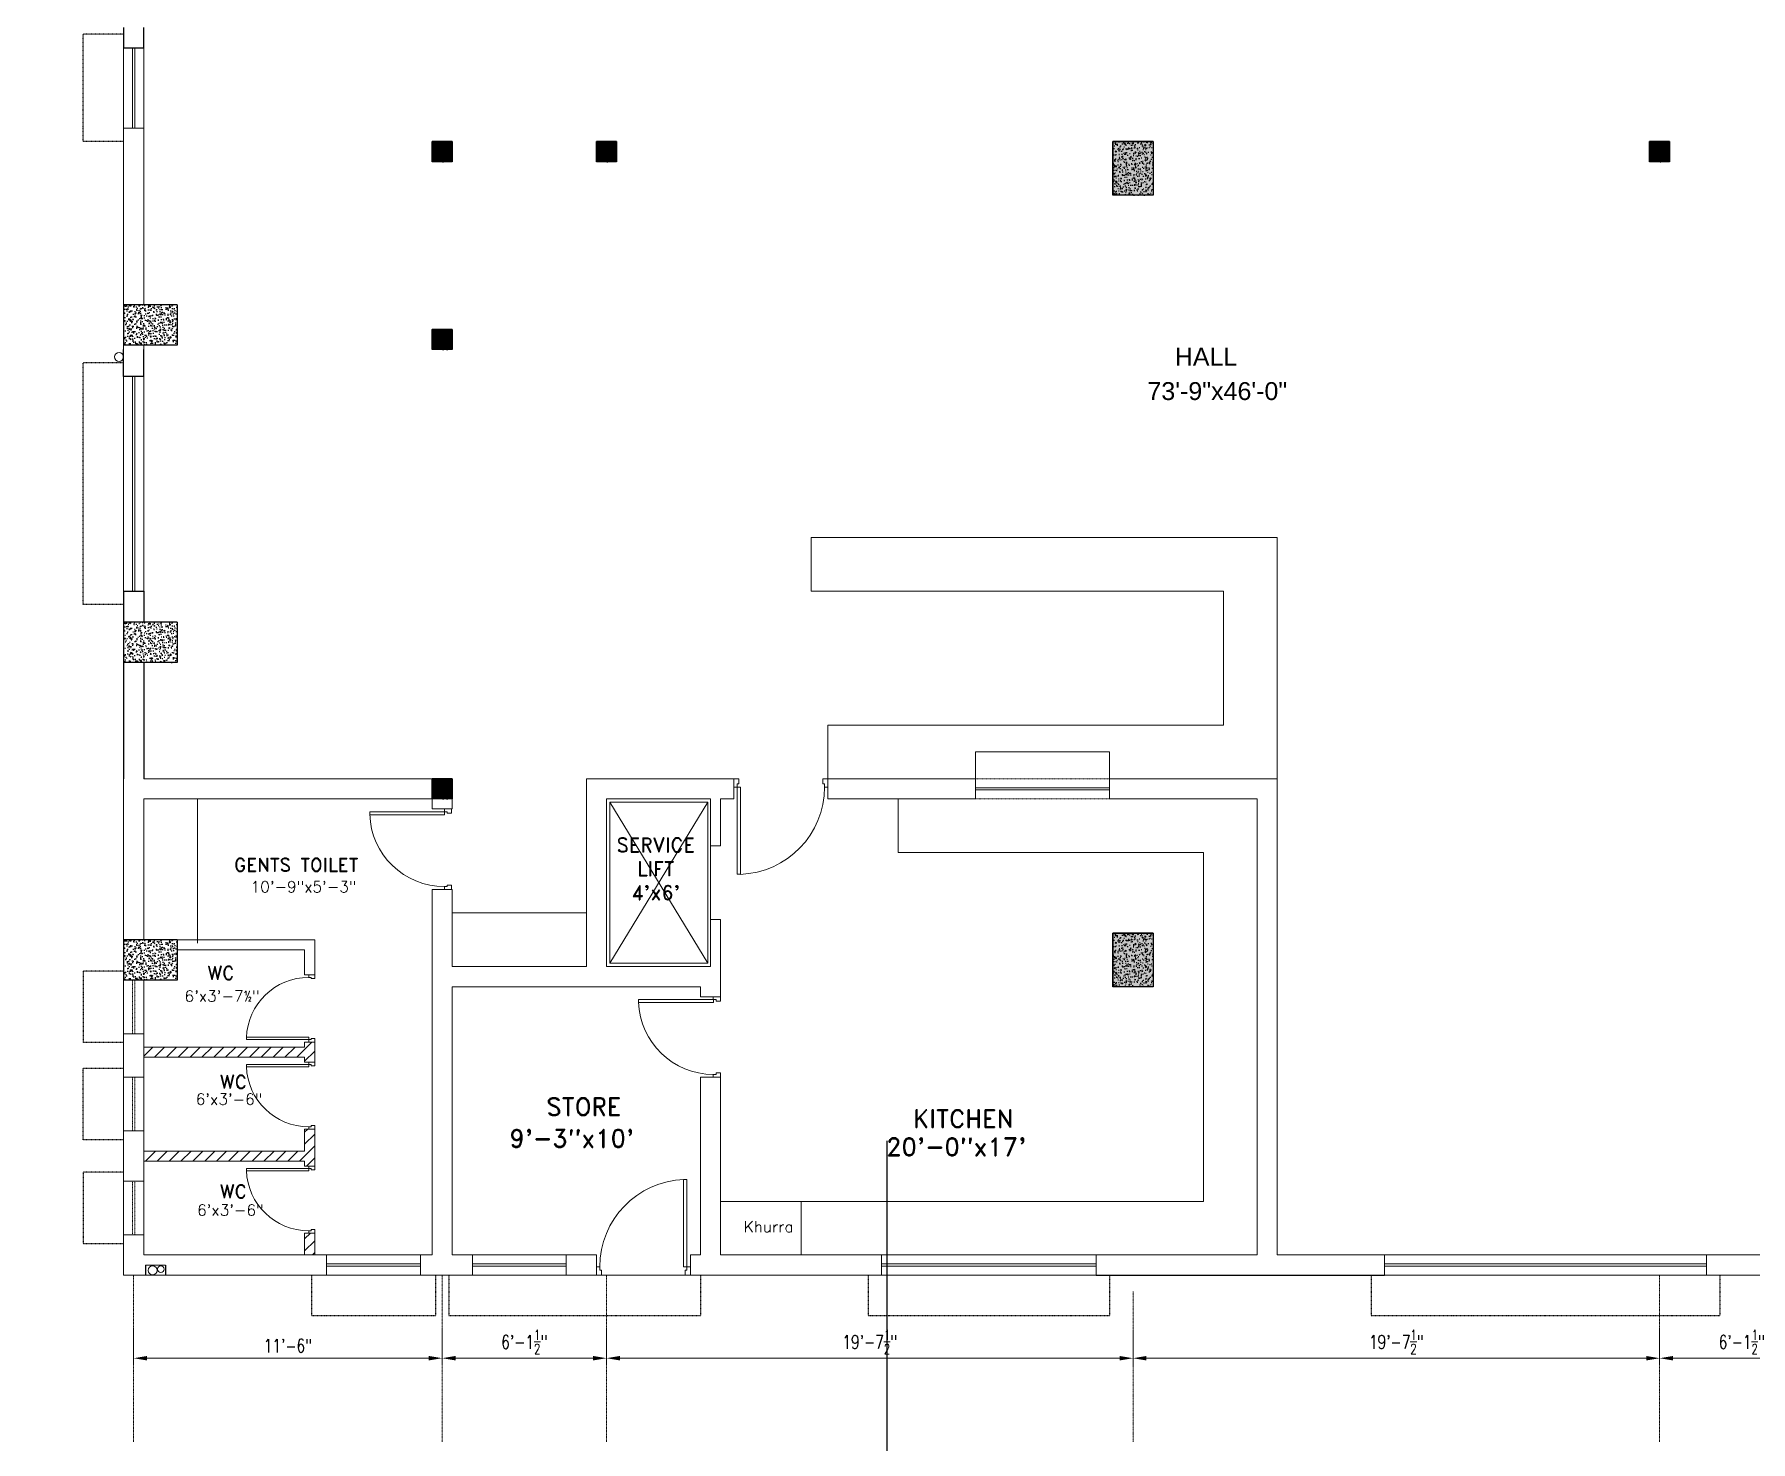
# Model space of a CAD drawing. Header units: inches. Extents: x -110725 to 51121, y 8404 to 44825.
# Drawn here: x -35366 to -34598, y 20740 to 21370 of the extents above; entities that cross this region are included whole.
import ezdxf

# ---------------------------------------------------------------- set-up
doc = ezdxf.new("R2010")
doc.units = ezdxf.units.IN
doc.header["$LTSCALE"] = 0.1
doc.header["$MEASUREMENT"] = 0
doc.linetypes.add('CENTER', pattern=[2, 1.25, -0.25, 0.25, -0.25])
doc.linetypes.add('DASHED', pattern=[0.75, 0.5, -0.25])
doc.layers.get('0').update_dxf_attribs({"color": 1, "lineweight": 0})
doc.layers.get('Defpoints').update_dxf_attribs({"lineweight": 0})
for name, color, linetype, lineweight in [('CAR', 4, 'Continuous', 0), ('dim', 252, 'Continuous', 0), ('DOOR', 32, 'Continuous', 0), ('GRID', 8, 'CENTER', 0), ('HATCH', 5, 'Continuous', 5), ('TEXT2', 4, 'Continuous', 0), ('WALL', 7, 'Continuous', 0), ('WINDOW', 5, 'Continuous', 18)]:
    doc.layers.add(name, color=color, linetype=linetype, lineweight=lineweight)
for name, color, linetype in [('COL', 6, 'Continuous'), ('Column', 7, 'Continuous'), ('Column Hatch', 7, 'Continuous'), ('GF', 1, 'Continuous')]:
    doc.layers.add(name, color=color, linetype=linetype)
doc.styles.add('ROMAND', font='romand.shx')
doc.styles.get("Standard").update_dxf_attribs({"font": 'arial.ttf'})
doc.styles.add('WORKING', font='romans.shx', dxfattribs={"width": 0.75})
doc.dimstyles.new('1-8', dxfattribs={"dimtxt": 6, "dimasz": 6, "dimexe": 3, "dimexo": 1, "dimgap": 2, "dimtad": 1, "dimdec": 1, "dimzin": 3, "dimdsep": 46, "dimlunit": 4, "dimtxsty": 'WORKING', "dimcen": 2, "dimdle": 3, "dimadec": 0, "dimazin": 0, "dimtfac": 0.75, "dimtdec": 1, "dimtofl": 0, "dimtmove": 1, "dimatfit": 0, "dimfxl": 4, "dimtolj": 1, "dimtzin": 0, "dimlwd": -1, "dimlwe": -1, "dimarcsym": 1})

# ---------------------------------------------------------------- blocks, each defined once
blk = doc.blocks.new('*D191')
at = {"layer": 'Defpoints', "color": 0, "transparency": 16777216}
for p in [(-34638.95, 20791.26), (-34565.45, 20791.26), (-34638.95, 20777.4)]:
    blk.add_point(p, dxfattribs=at)
at = {"layer": 'dim', "color": 0, "transparency": 16777216}
for p, q in [((-34638.95, 20790.26), (-34638.95, 20774.4)), ((-34565.45, 20790.26), (-34565.45, 20774.4)), ((-34571.45, 20777.4), (-34632.95, 20777.4))]:
    blk.add_line(p, q, dxfattribs=at)
for points in [[(-34632.95, 20778.4), (-34632.95, 20776.4), (-34638.95, 20777.4)], [(-34571.45, 20778.4), (-34571.45, 20776.4), (-34565.45, 20777.4)]]:
    blk.add_solid(points, dxfattribs=at)
at = {"layer": 'dim', "color": 0, "transparency": 16777216, "insert": (-34602.2, 20784.65), "char_height": 6, "attachment_point": 5, "style": 'WORKING'}
blk.add_mtext('\\A1;6\'-1{\\H0.750000x;\\S1/2;}"', dxfattribs=at)
blk = doc.blocks.new('*D192')
at = {"layer": 'Defpoints', "color": 0, "transparency": 16777216}
for p in [(-34874.45, 20791.26), (-34638.95, 20791.26), (-34638.95, 20777.4)]:
    blk.add_point(p, dxfattribs=at)
at = {"layer": 'dim', "color": 0, "transparency": 16777216}
for p, q in [((-34874.45, 20790.26), (-34874.45, 20774.4)), ((-34638.95, 20790.26), (-34638.95, 20774.4)), ((-34868.45, 20777.4), (-34644.95, 20777.4))]:
    blk.add_line(p, q, dxfattribs=at)
for points in [[(-34868.45, 20778.4), (-34868.45, 20776.4), (-34874.45, 20777.4)], [(-34644.95, 20778.4), (-34644.95, 20776.4), (-34638.95, 20777.4)]]:
    blk.add_solid(points, dxfattribs=at)
at = {"layer": 'dim', "color": 0, "transparency": 16777216, "insert": (-34756.7, 20784.65), "char_height": 6, "attachment_point": 5, "style": 'WORKING'}
blk.add_mtext('\\A1;19\'-7{\\H0.750000x;\\S1/2;}"', dxfattribs=at)
blk = doc.blocks.new('*D193')
at = {"layer": 'Defpoints', "color": 0, "transparency": 16777216}
for p in [(-35109.95, 20791.26), (-34874.45, 20791.26), (-34874.45, 20777.4)]:
    blk.add_point(p, dxfattribs=at)
at = {"layer": 'dim', "color": 0, "transparency": 16777216}
for p, q in [((-35109.95, 20790.26), (-35109.95, 20774.4)), ((-34874.45, 20790.26), (-34874.45, 20774.4)), ((-35103.95, 20777.4), (-34880.45, 20777.4))]:
    blk.add_line(p, q, dxfattribs=at)
for points in [[(-35103.95, 20778.4), (-35103.95, 20776.4), (-35109.95, 20777.4)], [(-34880.45, 20778.4), (-34880.45, 20776.4), (-34874.45, 20777.4)]]:
    blk.add_solid(points, dxfattribs=at)
at = {"layer": 'dim', "color": 0, "transparency": 16777216, "insert": (-34992.2, 20784.65), "char_height": 6, "attachment_point": 5, "style": 'WORKING'}
blk.add_mtext('\\A1;19\'-7{\\H0.750000x;\\S1/2;}"', dxfattribs=at)
blk = doc.blocks.new('*D194')
at = {"layer": 'Defpoints', "color": 0, "transparency": 16777216}
for p in [(-35183.45, 20791.26), (-35109.95, 20791.26), (-35109.95, 20777.4)]:
    blk.add_point(p, dxfattribs=at)
at = {"layer": 'dim', "color": 0, "transparency": 16777216}
for p, q in [((-35183.45, 20790.26), (-35183.45, 20774.4)), ((-35109.95, 20790.26), (-35109.95, 20774.4)), ((-35177.45, 20777.4), (-35115.95, 20777.4))]:
    blk.add_line(p, q, dxfattribs=at)
for points in [[(-35177.45, 20778.4), (-35177.45, 20776.4), (-35183.45, 20777.4)], [(-35115.95, 20778.4), (-35115.95, 20776.4), (-35109.95, 20777.4)]]:
    blk.add_solid(points, dxfattribs=at)
at = {"layer": 'dim', "color": 0, "transparency": 16777216, "insert": (-35146.7, 20784.65), "char_height": 6, "attachment_point": 5, "style": 'WORKING'}
blk.add_mtext('\\A1;6\'-1{\\H0.750000x;\\S1/2;}"', dxfattribs=at)
blk = doc.blocks.new('D1')
for p, q in [((-3, 40.85), (-1.5, 40.85)), ((-3, 1.85), (-3, 40.85)), ((-1.5, 40.85), (-1.5, 1.85)), ((-40.5, 1.88), (-42, 1.88)), ((-42, 1.88), (-42, -1.88)), ((-40.5, 0.38), (-40.5, 1.88)), ((-39.75, 0.38), (-40.5, 0.38)), ((-39.75, -1.88), (-39.75, 0.38)), ((-1.5, 1.85), (-3, 1.85)), ((-2.25, 0.38), (-2.25, -1.88)), ((-1.5, 0.38), (-2.25, 0.38)), ((0, 1.88), (-1.5, 1.88)), ((-1.5, 1.88), (-1.5, 0.38)), ((0, -1.88), (0, 1.88)), ((-42, -1.88), (-39.75, -1.88)), ((-2.25, -1.88), (0, -1.88))]:
    blk.add_line(p, q)
blk.add_arc((-1.5, 1.88), 39, 91.84981, 180)
blk = doc.blocks.new('*D195')
at = {"layer": 'Defpoints', "color": 0, "transparency": 16777216}
for p in [(-35321.45, 20791.26), (-35183.45, 20791.26), (-35321.45, 20777.4)]:
    blk.add_point(p, dxfattribs=at)
at = {"layer": 'dim', "color": 0, "transparency": 16777216}
for p, q in [((-35321.45, 20790.26), (-35321.45, 20774.4)), ((-35183.45, 20790.26), (-35183.45, 20774.4)), ((-35189.45, 20777.4), (-35315.45, 20777.4))]:
    blk.add_line(p, q, dxfattribs=at)
for points in [[(-35315.45, 20778.4), (-35315.45, 20776.4), (-35321.45, 20777.4)], [(-35189.45, 20778.4), (-35189.45, 20776.4), (-35183.45, 20777.4)]]:
    blk.add_solid(points, dxfattribs=at)
at = {"layer": 'dim', "color": 0, "transparency": 16777216, "insert": (-35252.45, 20782.98), "char_height": 6, "attachment_point": 5, "style": 'WORKING'}
blk.add_mtext('\\A1;11\'-6"', dxfattribs=at)

msp = doc.modelspace()

# ---------------------------------------------------------------- hatches: boundary and pattern name
at = {"layer": 'Column Hatch'}
h = msp.add_hatch(dxfattribs=at)
h.set_pattern_fill('AR-CONC', color=8, scale=0.5, angle=225)
h.set_pattern_definition([(275, (-35060.1926, 21813.0614), (-2.75776, -2.314035), [0.375, -4.125]), (220, (-35060.1926, 21813.0614), (3.14996, -2.16884), [0.3, -3.3]), (325.4514, (-35060.4224, 21812.8685), (0.392197, -4.482876), [0.3187, -3.50571]), (271.1842, (-35059.4855, 21812.3543), (-4.358465, -3.18807), [0.5625, -6.1875]), (321.6356, (-35059.8487, 21812.0886), (0.139495, -6.74856), [0.47805, -5.258565]), (216.1842, (-35059.4855, 21812.354), (0.1395, -6.74856), [0.45, -4.95]), (246, (-35060.0158, 21812.1775), (-3.533858, -0.686912), [0.375, -4.125]), (191, (-35060.016, 21812.1775), (1.703543, -3.424042), [0.3, -3.3]), (296.4514, (-35060.3103, 21812.1202), (-1.830318, -4.110953), [0.3187, -3.50571]), (262.5, (-35060.1926, 21813.0614), (1.133966, -1.219949), [0, -3.26, 0, -3.35, 0, -3.3125]), (232.5, (-35060.1926, 21813.0614), (0.464365, -2.324547), [0, -1.91, 0, -3.185, 0, -1.2625]), (192.5, (-35059.4042, 21813.8498), (-1.967091, -1.8076038), [0, -1.25, 0, -3.9, 0, -5.175]), (182.5, (-35059.0506, 21814.2033), (-1.70795, -2.415799), [0, -1.625, 0, -2.59, 0, -3.675])])
h.paths.add_polyline_path([(-35187.95088, 21312.56505), (-35178.95088, 21312.56505), (-35178.95088, 21321.56505), (-35187.95088, 21321.56505)])
h = msp.add_hatch(dxfattribs=at)
h.set_pattern_fill('AR-CONC', color=8, scale=0.5, angle=225)
h.set_pattern_definition([(275, (-34986.6926, 21813.0614), (-2.75776, -2.314035), [0.375, -4.125]), (220, (-34986.6926, 21813.0614), (3.14996, -2.16884), [0.3, -3.3]), (325.4514, (-34986.9224, 21812.8685), (0.392197, -4.482876), [0.3187, -3.50571]), (271.1842, (-34985.9855, 21812.3543), (-4.358465, -3.18807), [0.5625, -6.1875]), (321.6356, (-34986.3487, 21812.0886), (0.139495, -6.74856), [0.47805, -5.258565]), (216.1842, (-34985.9855, 21812.354), (0.1395, -6.74856), [0.45, -4.95]), (246, (-34986.5158, 21812.1775), (-3.533858, -0.686912), [0.375, -4.125]), (191, (-34986.516, 21812.1775), (1.703543, -3.424042), [0.3, -3.3]), (296.4514, (-34986.8103, 21812.1202), (-1.830318, -4.110953), [0.3187, -3.50571]), (262.5, (-34986.6926, 21813.0614), (1.133966, -1.219949), [0, -3.26, 0, -3.35, 0, -3.3125]), (232.5, (-34986.6926, 21813.0614), (0.464365, -2.324547), [0, -1.91, 0, -3.185, 0, -1.2625]), (192.5, (-34985.9042, 21813.8498), (-1.967091, -1.8076038), [0, -1.25, 0, -3.9, 0, -5.175]), (182.5, (-34985.5506, 21814.2033), (-1.70795, -2.415799), [0, -1.625, 0, -2.59, 0, -3.675])])
h.paths.add_polyline_path([(-35114.45088, 21312.56505), (-35105.45088, 21312.56505), (-35105.45088, 21321.56505), (-35114.45088, 21321.56505)])
h = msp.add_hatch(dxfattribs=at)
h.set_pattern_fill('AR-CONC', color=8, scale=0.5, angle=225)
h.set_pattern_definition([(275, (-34751.1926, 21798.0614), (-2.75776, -2.314035), [0.375, -4.125]), (220, (-34751.1926, 21798.0614), (3.14996, -2.16884), [0.3, -3.3]), (325.4514, (-34751.4224, 21797.8685), (0.392197, -4.482876), [0.3187, -3.50571]), (271.1842, (-34750.4855, 21797.3543), (-4.358465, -3.18807), [0.5625, -6.1875]), (321.6356, (-34750.8487, 21797.0886), (0.139495, -6.74856), [0.47805, -5.258565]), (216.1842, (-34750.4855, 21797.354), (0.1395, -6.74856), [0.45, -4.95]), (246, (-34751.0158, 21797.1775), (-3.533858, -0.686912), [0.375, -4.125]), (191, (-34751.016, 21797.1775), (1.703543, -3.424042), [0.3, -3.3]), (296.4514, (-34751.3103, 21797.1202), (-1.830318, -4.110953), [0.3187, -3.50571]), (262.5, (-34751.1926, 21798.0614), (1.133966, -1.219949), [0, -3.26, 0, -3.35, 0, -3.3125]), (232.5, (-34751.1926, 21798.0614), (0.464365, -2.324547), [0, -1.91, 0, -3.185, 0, -1.2625]), (192.5, (-34750.4042, 21798.8498), (-1.967091, -1.8076038), [0, -1.25, 0, -3.9, 0, -5.175]), (182.5, (-34750.0506, 21799.2033), (-1.70795, -2.415799), [0, -1.625, 0, -2.59, 0, -3.675])])
h.paths.add_polyline_path([(-34883.45088, 21297.56505), (-34865.45088, 21297.56505), (-34865.45088, 21321.56505), (-34883.45088, 21321.56505)])
h = msp.add_hatch(dxfattribs=at)
h.set_pattern_fill('AR-CONC', color=8, scale=0.5, angle=225)
h.set_pattern_definition([(275, (-34515.6926, 21813.0614), (-2.75776, -2.314035), [0.375, -4.125]), (220, (-34515.6926, 21813.0614), (3.14996, -2.16884), [0.3, -3.3]), (325.4514, (-34515.9224, 21812.8685), (0.392197, -4.482876), [0.3187, -3.50571]), (271.1842, (-34514.9855, 21812.3543), (-4.358465, -3.18807), [0.5625, -6.1875]), (321.6356, (-34515.3487, 21812.0886), (0.139495, -6.74856), [0.47805, -5.258565]), (216.1842, (-34514.9855, 21812.354), (0.1395, -6.74856), [0.45, -4.95]), (246, (-34515.5158, 21812.1775), (-3.533858, -0.686912), [0.375, -4.125]), (191, (-34515.516, 21812.1775), (1.703543, -3.424042), [0.3, -3.3]), (296.4514, (-34515.8103, 21812.1202), (-1.830318, -4.110953), [0.3187, -3.50571]), (262.5, (-34515.6926, 21813.0614), (1.133966, -1.219949), [0, -3.26, 0, -3.35, 0, -3.3125]), (232.5, (-34515.6926, 21813.0614), (0.464365, -2.324547), [0, -1.91, 0, -3.185, 0, -1.2625]), (192.5, (-34514.9042, 21813.8498), (-1.967091, -1.8076038), [0, -1.25, 0, -3.9, 0, -5.175]), (182.5, (-34514.5506, 21814.2033), (-1.70795, -2.415799), [0, -1.625, 0, -2.59, 0, -3.675])])
h.paths.add_polyline_path([(-34643.45088, 21312.56505), (-34634.45088, 21312.56505), (-34634.45088, 21321.56505), (-34643.45088, 21321.56505)])
h = msp.add_hatch(dxfattribs=at)
h.set_pattern_fill('AR-CONC', color=8, scale=0.5, angle=225)
h.set_pattern_definition([(275, (-35183.1926, 21735.5614), (-2.75776, -2.314035), [0.375, -4.125]), (220, (-35183.1926, 21735.5614), (3.14996, -2.16884), [0.3, -3.3]), (325.4514, (-35183.4224, 21735.3685), (0.392197, -4.482876), [0.3187, -3.50571]), (271.1842, (-35182.4855, 21734.8543), (-4.358465, -3.18807), [0.5625, -6.1875]), (321.6356, (-35182.8487, 21734.5886), (0.139495, -6.74856), [0.47805, -5.258565]), (216.1842, (-35182.4855, 21734.854), (0.1395, -6.74856), [0.45, -4.95]), (246, (-35183.0158, 21734.6775), (-3.533858, -0.686912), [0.375, -4.125]), (191, (-35183.016, 21734.6775), (1.703543, -3.424042), [0.3, -3.3]), (296.4514, (-35183.3103, 21734.6202), (-1.830318, -4.110953), [0.3187, -3.50571]), (262.5, (-35183.1926, 21735.5614), (1.133966, -1.219949), [0, -3.26, 0, -3.35, 0, -3.3125]), (232.5, (-35183.1926, 21735.5614), (0.464365, -2.324547), [0, -1.91, 0, -3.185, 0, -1.2625]), (192.5, (-35182.4042, 21736.3498), (-1.967091, -1.8076038), [0, -1.25, 0, -3.9, 0, -5.175]), (182.5, (-35182.0506, 21736.7033), (-1.70795, -2.415799), [0, -1.625, 0, -2.59, 0, -3.675])])
h.paths.add_polyline_path([(-35301.95088, 21230.56505), (-35301.95088, 21248.56505), (-35325.95088, 21248.56505), (-35325.95088, 21230.56505)])
h = msp.add_hatch(dxfattribs=at)
h.set_pattern_fill('AR-CONC', color=8, scale=0.5, angle=225)
h.set_pattern_definition([(275, (-35060.1926, 21729.0614), (-2.75776, -2.314035), [0.375, -4.125]), (220, (-35060.1926, 21729.0614), (3.14996, -2.16884), [0.3, -3.3]), (325.4514, (-35060.4224, 21728.8685), (0.392197, -4.482876), [0.3187, -3.50571]), (271.1842, (-35059.4855, 21728.3543), (-4.358465, -3.18807), [0.5625, -6.1875]), (321.6356, (-35059.8487, 21728.0886), (0.139495, -6.74856), [0.47805, -5.258565]), (216.1842, (-35059.4855, 21728.354), (0.1395, -6.74856), [0.45, -4.95]), (246, (-35060.0158, 21728.1775), (-3.533858, -0.686912), [0.375, -4.125]), (191, (-35060.016, 21728.1775), (1.703543, -3.424042), [0.3, -3.3]), (296.4514, (-35060.3103, 21728.1202), (-1.830318, -4.110953), [0.3187, -3.50571]), (262.5, (-35060.1926, 21729.0614), (1.133966, -1.219949), [0, -3.26, 0, -3.35, 0, -3.3125]), (232.5, (-35060.1926, 21729.0614), (0.464365, -2.324547), [0, -1.91, 0, -3.185, 0, -1.2625]), (192.5, (-35059.4042, 21729.8498), (-1.967091, -1.8076038), [0, -1.25, 0, -3.9, 0, -5.175]), (182.5, (-35059.0506, 21730.2033), (-1.70795, -2.415799), [0, -1.625, 0, -2.59, 0, -3.675])])
h.paths.add_polyline_path([(-35187.95088, 21228.56505), (-35178.95088, 21228.56505), (-35178.95088, 21237.56505), (-35187.95088, 21237.56505)])
h = msp.add_hatch(dxfattribs=at)
h.set_pattern_fill('AR-CONC', color=8, scale=0.5, angle=225)
h.set_pattern_definition([(275, (-35183.1926, 21593.5614), (-2.75776, -2.314035), [0.375, -4.125]), (220, (-35183.1926, 21593.5614), (3.14996, -2.16884), [0.3, -3.3]), (325.4514, (-35183.4224, 21593.3685), (0.392197, -4.482876), [0.3187, -3.50571]), (271.1842, (-35182.4855, 21592.8543), (-4.358465, -3.18807), [0.5625, -6.1875]), (321.6356, (-35182.8487, 21592.5886), (0.139495, -6.74856), [0.47805, -5.258565]), (216.1842, (-35182.4855, 21592.854), (0.1395, -6.74856), [0.45, -4.95]), (246, (-35183.0158, 21592.6775), (-3.533858, -0.686912), [0.375, -4.125]), (191, (-35183.016, 21592.6775), (1.703543, -3.424042), [0.3, -3.3]), (296.4514, (-35183.3103, 21592.6202), (-1.830318, -4.110953), [0.3187, -3.50571]), (262.5, (-35183.1926, 21593.5614), (1.133966, -1.219949), [0, -3.26, 0, -3.35, 0, -3.3125]), (232.5, (-35183.1926, 21593.5614), (0.464365, -2.324547), [0, -1.91, 0, -3.185, 0, -1.2625]), (192.5, (-35182.4042, 21594.3498), (-1.967091, -1.8076038), [0, -1.25, 0, -3.9, 0, -5.175]), (182.5, (-35182.0506, 21594.7033), (-1.70795, -2.415799), [0, -1.625, 0, -2.59, 0, -3.675])])
h.paths.add_polyline_path([(-35301.95088, 21088.56505), (-35301.95088, 21106.56505), (-35325.95088, 21106.56505), (-35325.95088, 21088.56505)])
h = msp.add_hatch(dxfattribs=at)
h.set_pattern_fill('AR-CONC', color=8, scale=0.5, angle=225)
h.set_pattern_definition([(275, (-35060.1926, 21528.0614), (-2.75776, -2.314035), [0.375, -4.125]), (220, (-35060.1926, 21528.0614), (3.14996, -2.16884), [0.3, -3.3]), (325.4514, (-35060.4224, 21527.8685), (0.392197, -4.482876), [0.3187, -3.50571]), (271.1842, (-35059.4855, 21527.3543), (-4.358465, -3.18807), [0.5625, -6.1875]), (321.6356, (-35059.8487, 21527.0886), (0.139495, -6.74856), [0.47805, -5.258565]), (216.1842, (-35059.4855, 21527.354), (0.1395, -6.74856), [0.45, -4.95]), (246, (-35060.0158, 21527.1775), (-3.533858, -0.686912), [0.375, -4.125]), (191, (-35060.016, 21527.1775), (1.703543, -3.424042), [0.3, -3.3]), (296.4514, (-35060.3103, 21527.1202), (-1.830318, -4.110953), [0.3187, -3.50571]), (262.5, (-35060.1926, 21528.0614), (1.133966, -1.219949), [0, -3.26, 0, -3.35, 0, -3.3125]), (232.5, (-35060.1926, 21528.0614), (0.464365, -2.324547), [0, -1.91, 0, -3.185, 0, -1.2625]), (192.5, (-35059.4042, 21528.8498), (-1.967091, -1.8076038), [0, -1.25, 0, -3.9, 0, -5.175]), (182.5, (-35059.0506, 21529.2033), (-1.70795, -2.415799), [0, -1.625, 0, -2.59, 0, -3.675])])
h.paths.add_polyline_path([(-35187.95088, 21027.56505), (-35178.95088, 21027.56505), (-35178.95088, 21036.56505), (-35187.95088, 21036.56505)])
h = msp.add_hatch(dxfattribs=at)
h.set_pattern_fill('AR-CONC', color=8, scale=0.5, angle=225)
h.set_pattern_definition([(275, (-35183.1926, 21451.5614), (-2.75776, -2.314035), [0.375, -4.125]), (220, (-35183.1926, 21451.5614), (3.14996, -2.16884), [0.3, -3.3]), (325.4514, (-35183.4224, 21451.3685), (0.392197, -4.482876), [0.3187, -3.50571]), (271.1842, (-35182.4855, 21450.8543), (-4.358465, -3.18807), [0.5625, -6.1875]), (321.6356, (-35182.8487, 21450.5886), (0.139495, -6.74856), [0.47805, -5.258565]), (216.1842, (-35182.4855, 21450.854), (0.1395, -6.74856), [0.45, -4.95]), (246, (-35183.0158, 21450.6775), (-3.533858, -0.686912), [0.375, -4.125]), (191, (-35183.016, 21450.6775), (1.703543, -3.424042), [0.3, -3.3]), (296.4514, (-35183.3103, 21450.6202), (-1.830318, -4.110953), [0.3187, -3.50571]), (262.5, (-35183.1926, 21451.5614), (1.133966, -1.219949), [0, -3.26, 0, -3.35, 0, -3.3125]), (232.5, (-35183.1926, 21451.5614), (0.464365, -2.324547), [0, -1.91, 0, -3.185, 0, -1.2625]), (192.5, (-35182.4042, 21452.3498), (-1.967091, -1.8076038), [0, -1.25, 0, -3.9, 0, -5.175]), (182.5, (-35182.0506, 21452.7033), (-1.70795, -2.415799), [0, -1.625, 0, -2.59, 0, -3.675])])
h.paths.add_polyline_path([(-35301.95088, 20946.56505), (-35301.95088, 20964.56505), (-35325.95088, 20964.56505), (-35325.95088, 20946.56505)])
h = msp.add_hatch(dxfattribs=at)
h.set_pattern_fill('AR-CONC', color=8, scale=0.5, angle=225)
h.set_pattern_definition([(275, (-34751.1926, 21444.0614), (-2.75776, -2.314035), [0.375, -4.125]), (220, (-34751.1926, 21444.0614), (3.14996, -2.16884), [0.3, -3.3]), (325.4514, (-34751.4224, 21443.8685), (0.392197, -4.482876), [0.3187, -3.50571]), (271.1842, (-34750.4855, 21443.3543), (-4.358465, -3.18807), [0.5625, -6.1875]), (321.6356, (-34750.8487, 21443.0886), (0.139495, -6.74856), [0.47805, -5.258565]), (216.1842, (-34750.4855, 21443.354), (0.1395, -6.74856), [0.45, -4.95]), (246, (-34751.0158, 21443.1775), (-3.533858, -0.686912), [0.375, -4.125]), (191, (-34751.016, 21443.1775), (1.703543, -3.424042), [0.3, -3.3]), (296.4514, (-34751.3103, 21443.1202), (-1.830318, -4.110953), [0.3187, -3.50571]), (262.5, (-34751.1926, 21444.0614), (1.133966, -1.219949), [0, -3.26, 0, -3.35, 0, -3.3125]), (232.5, (-34751.1926, 21444.0614), (0.464365, -2.324547), [0, -1.91, 0, -3.185, 0, -1.2625]), (192.5, (-34750.4042, 21444.8498), (-1.967091, -1.8076038), [0, -1.25, 0, -3.9, 0, -5.175]), (182.5, (-34750.0506, 21445.2033), (-1.70795, -2.415799), [0, -1.625, 0, -2.59, 0, -3.675])])
h.paths.add_polyline_path([(-34883.45088, 20943.56505), (-34865.45088, 20943.56505), (-34865.45088, 20967.56505), (-34883.45088, 20967.56505)])
at = {"layer": 'HATCH'}
h = msp.add_hatch(color=256, dxfattribs=at)
h.dxf.hatch_style = 1
h.paths.add_polyline_path([(-35178.95088, 21312.56505), (-35187.95088, 21312.56505), (-35187.95088, 21321.56505), (-35178.95088, 21321.56505)])
h = msp.add_hatch(color=256, dxfattribs=at)
h.dxf.hatch_style = 1
h.paths.add_polyline_path([(-35105.45088, 21312.56505), (-35114.45088, 21312.56505), (-35114.45088, 21321.56505), (-35105.45088, 21321.56505)])
h = msp.add_hatch(color=256, dxfattribs=at)
h.dxf.hatch_style = 1
h.paths.add_polyline_path([(-34865.45088, 21297.56505), (-34883.45088, 21297.56505), (-34883.45088, 21321.56505), (-34865.45088, 21321.56505)])
h = msp.add_hatch(color=256, dxfattribs=at)
h.dxf.hatch_style = 1
h.paths.add_polyline_path([(-34634.45088, 21312.56505), (-34643.45088, 21312.56505), (-34643.45088, 21321.56505), (-34634.45088, 21321.56505)])
h = msp.add_hatch(color=256, dxfattribs=at)
h.dxf.hatch_style = 1
h.paths.add_polyline_path([(-35178.95088, 21228.56505), (-35187.95088, 21228.56505), (-35187.95088, 21237.56505), (-35178.95088, 21237.56505)])
h = msp.add_hatch(color=256, dxfattribs=at)
h.dxf.hatch_style = 1
h.paths.add_polyline_path([(-35178.95088, 21027.56505), (-35187.95088, 21027.56505), (-35187.95088, 21036.56505), (-35178.95088, 21036.56505)])
h = msp.add_hatch(color=256, dxfattribs=at)
h.dxf.hatch_style = 1
h.paths.add_polyline_path([(-34865.45088, 20943.56505), (-34883.45088, 20943.56505), (-34883.45088, 20967.56505), (-34865.45088, 20967.56505)])
h = msp.add_hatch(dxfattribs=at)
h.set_pattern_fill('ANSI31', color=256, scale=30, angle=180, style=0)
h.set_pattern_definition([(225, (-33700.9957, 24236.1383), (2.6516504, -2.6516504), [])])
h.paths.add_polyline_path([(-35244.95088, 20870.06505), (-35316.95088, 20870.06505), (-35316.95088, 20865.56505), (-35244.95088, 20865.56505), (-35244.95088, 20863.31505), (-35240.45088, 20863.31505), (-35240.45088, 20879.81505), (-35244.95088, 20879.81505)])
h.paths.add_polyline_path([(-35240.45088, 20833.31505), (-35244.95088, 20833.31505), (-35244.95088, 20823.56505), (-35240.45088, 20823.56505)])
h.paths.add_polyline_path([(-35244.95088, 20912.06505), (-35244.95088, 20909.81505), (-35240.45088, 20909.81505), (-35240.45088, 20918.81505), (-35244.95088, 20918.81505), (-35244.95088, 20916.56505), (-35316.95088, 20916.56505), (-35316.95088, 20912.06505)])

# ---------------------------------------------------------------- linework, layer by layer
at = {"layer": 'CAR', "linetype": 'Continuous'}
msp.add_circle((-33960.35096, 21924.4645, 27.16259), 11425.94255, dxfattribs=at)
at = {"layer": 'COL', "elevation": 27.16259}
for points in [[(-35178.95088, 21312.56505), (-35187.95088, 21312.56505), (-35187.95088, 21321.56505), (-35178.95088, 21321.56505)], [(-35105.45088, 21312.56505), (-35114.45088, 21312.56505), (-35114.45088, 21321.56505), (-35105.45088, 21321.56505)], [(-34865.45088, 21297.56505), (-34883.45088, 21297.56505), (-34883.45088, 21321.56505), (-34865.45088, 21321.56505)], [(-34634.45088, 21312.56505), (-34643.45088, 21312.56505), (-34643.45088, 21321.56505), (-34634.45088, 21321.56505)], [(-35178.95088, 21228.56505), (-35187.95088, 21228.56505), (-35187.95088, 21237.56505), (-35178.95088, 21237.56505)], [(-35178.95088, 21027.56505), (-35187.95088, 21027.56505), (-35187.95088, 21036.56505), (-35178.95088, 21036.56505)], [(-34865.45088, 20943.56505), (-34883.45088, 20943.56505), (-34883.45088, 20967.56505), (-34865.45088, 20967.56505)]]:
    msp.add_lwpolyline(points, close=True, dxfattribs=at)
at = {"layer": 'Column', "color": 6}
for p, q in [((-35178.95088, 21321.56505), (-35187.95088, 21321.56505)), ((-35187.95088, 21321.56505), (-35187.95088, 21312.56505)), ((-35178.95088, 21321.56505), (-35178.95088, 21312.56505)), ((-35105.45088, 21321.56505), (-35114.45088, 21321.56505)), ((-35114.45088, 21321.56505), (-35114.45088, 21312.56505)), ((-35105.45088, 21321.56505), (-35105.45088, 21312.56505)), ((-34865.45088, 21321.56505), (-34883.45088, 21321.56505)), ((-34883.45088, 21321.56505), (-34883.45088, 21297.56505)), ((-34865.45088, 21321.56505), (-34865.45088, 21297.56505)), ((-34634.45088, 21321.56505), (-34643.45088, 21321.56505)), ((-34643.45088, 21321.56505), (-34643.45088, 21312.56505)), ((-34634.45088, 21321.56505), (-34634.45088, 21312.56505)), ((-35178.95088, 21312.56505), (-35187.95088, 21312.56505)), ((-35105.45088, 21312.56505), (-35114.45088, 21312.56505)), ((-34634.45088, 21312.56505), (-34643.45088, 21312.56505)), ((-34865.45088, 21297.56505), (-34883.45088, 21297.56505)), ((-35301.95088, 21248.56505), (-35325.95088, 21248.56505)), ((-35325.95088, 21248.56505), (-35325.95088, 21230.56505)), ((-35301.95088, 21248.56505), (-35301.95088, 21230.56505)), ((-35178.95088, 21237.56505), (-35187.95088, 21237.56505)), ((-35187.95088, 21237.56505), (-35187.95088, 21228.56505)), ((-35178.95088, 21237.56505), (-35178.95088, 21228.56505)), ((-35301.95088, 21230.56505), (-35325.95088, 21230.56505)), ((-35178.95088, 21228.56505), (-35187.95088, 21228.56505)), ((-35301.95088, 21106.56505), (-35325.95088, 21106.56505)), ((-35325.95088, 21106.56505), (-35325.95088, 21088.56505)), ((-35301.95088, 21106.56505), (-35301.95088, 21088.56505)), ((-35301.95088, 21088.56505), (-35325.95088, 21088.56505)), ((-35178.95088, 21036.56505), (-35187.95088, 21036.56505)), ((-35187.95088, 21036.56505), (-35187.95088, 21027.56505)), ((-35178.95088, 21036.56505), (-35178.95088, 21027.56505)), ((-35178.95088, 21027.56505), (-35187.95088, 21027.56505)), ((-35301.95088, 20964.56505), (-35325.95088, 20964.56505)), ((-35325.95088, 20964.56505), (-35325.95088, 20946.56505)), ((-35301.95088, 20964.56505), (-35301.95088, 20946.56505)), ((-34865.45088, 20967.56505), (-34883.45088, 20967.56505)), ((-34883.45088, 20967.56505), (-34883.45088, 20943.56505)), ((-34865.45088, 20967.56505), (-34865.45088, 20943.56505)), ((-35301.95088, 20946.56505), (-35325.95088, 20946.56505)), ((-34865.45088, 20943.56505), (-34883.45088, 20943.56505))]:
    msp.add_line(p, q, dxfattribs=at)
at = {"layer": 'GF'}
msp.add_line((-34984.40235, 20659.81376), (-34984.40235, 20874.67664), dxfattribs=at)
at = {"layer": 'GRID', "color": 23}
for p, q in [((-35321.45088, 20814.56505), (-35321.45088, 20740.06505)), ((-35183.45088, 20814.56505), (-35183.45088, 20740.06505)), ((-35109.95088, 20814.56505), (-35109.95088, 20740.06505)), ((-34638.95088, 20814.56505), (-34638.95088, 20740.06505)), ((-34874.45088, 20807.22115), (-34874.45088, 20740.06505))]:
    msp.add_line(p, q, dxfattribs=at)
at = {"layer": 'WALL', "lineweight": -3}
for p, q in [((-35325.95088, 21372.56505), (-35325.95088, 21363.56505)), ((-35316.95088, 21363.56505), (-35316.95088, 21372.56505)), ((-35325.95088, 21363.56505), (-35316.95088, 21363.56505)), ((-35325.95088, 21216.56505), (-35325.95088, 21228.56505)), ((-35316.95088, 21216.56505), (-35316.95088, 21228.56505)), ((-35316.95088, 21216.56505), (-35325.95088, 21216.56505)), ((-35325.95088, 21120.56505), (-35316.95088, 21120.56505)), ((-35325.95088, 21120.56505), (-35325.95088, 21036.56505)), ((-35316.95088, 21120.56505), (-35316.95088, 21106.56505)), ((-35316.95088, 21088.56505), (-35316.95088, 21036.56505)), ((-35316.13178, 20819.06505), (-35316.13178, 20814.56505)), ((-35307.13178, 20819.06505), (-35307.13178, 20814.56505)), ((-34890.95088, 20814.56505), (-34761.95088, 20814.56505))]:
    msp.add_line(p, q, dxfattribs=at)
at = {"layer": 'WALL', "color": 2, "linetype": 'DASHED', "lineweight": -3}
for p, q in [((-35343.95088, 21321.56505), (-35343.95088, 21369.56505)), ((-35325.95088, 21369.56505), (-35343.95088, 21369.56505)), ((-35325.95088, 21321.56505), (-35343.95088, 21321.56505)), ((-35343.95088, 21114.56505), (-35343.95088, 21222.56505)), ((-35325.95088, 21222.56505), (-35343.95088, 21222.56505)), ((-35325.95088, 21114.56505), (-35343.95088, 21114.56505)), ((-35325.95088, 20950.50795), (-35343.95088, 20950.50795)), ((-35343.95088, 20950.50795), (-35343.95088, 20918.56505)), ((-35325.95088, 20918.56505), (-35343.95088, 20918.56505)), ((-35343.95088, 20875.06505), (-35343.95088, 20907.00795)), ((-35325.95088, 20907.00795), (-35343.95088, 20907.00795)), ((-35325.95088, 20875.06505), (-35343.95088, 20875.06505)), ((-35325.95088, 20860.56505), (-35343.95088, 20860.56505)), ((-35343.95088, 20860.56505), (-35343.95088, 20828.62214)), ((-35325.95088, 20828.62214), (-35343.95088, 20828.62214)), ((-35241.95088, 20814.56505), (-35241.95088, 20796.56505)), ((-35186.45088, 20814.56505), (-35186.45088, 20796.56505)), ((-35180.45088, 20814.56505), (-35180.45088, 20796.56505)), ((-35067.95088, 20814.56505), (-35067.95088, 20796.56505)), ((-34992.95088, 20814.56505), (-34992.95088, 20796.56505)), ((-34884.95088, 20814.56505), (-34884.95088, 20796.56505)), ((-34767.95088, 20814.56505), (-34767.95088, 20796.56505)), ((-34611.95088, 20814.56505), (-34611.95088, 20796.56505)), ((-35241.95088, 20796.56505), (-35186.45088, 20796.56505)), ((-35180.45088, 20796.56505), (-35067.95088, 20796.56505)), ((-34992.95088, 20796.56505), (-34884.95088, 20796.56505)), ((-34767.95088, 20796.56505), (-34611.95088, 20796.56505))]:
    msp.add_line(p, q, dxfattribs=at)
at = {"layer": 'WALL'}
for p, q in [((-35325.95088, 21228.56505), (-35325.95088, 21327.56505)), ((-35316.95088, 21327.56505), (-35325.95088, 21327.56505)), ((-35316.95088, 21248.56505), (-35316.95088, 21327.56505)), ((-35316.95088, 21228.56505), (-35316.95088, 21230.56505)), ((-35325.95088, 20949.56505), (-35325.95088, 21036.56505)), ((-35187.95088, 21036.56505), (-35316.95088, 21036.56505)), ((-35178.95088, 21023.06505), (-35178.95088, 21036.56505)), ((-35052.95088, 21036.56505), (-35118.95088, 21036.56505)), ((-35118.95088, 20952.56505), (-35118.95088, 21036.56505)), ((-35052.95088, 21027.56505), (-35052.95088, 21036.56505)), ((-34944.95088, 21036.56505), (-35010.95088, 21036.56505)), ((-35010.95088, 21027.56505), (-35010.95088, 21036.56505)), ((-34944.95088, 21027.56505), (-34944.95088, 21036.56505)), ((-34809.95088, 21036.56505), (-34884.95088, 21036.56505)), ((-34884.95088, 21027.56505), (-34884.95088, 21036.56505)), ((-34809.95088, 20823.56505), (-34809.95088, 21036.56505)), ((-35316.95088, 20964.56505), (-35316.95088, 21027.56505)), ((-35187.95088, 21027.56505), (-35316.95088, 21027.56505)), ((-35187.95088, 21023.06505), (-35187.95088, 21027.56505)), ((-35063.45088, 21027.56505), (-35109.95088, 21027.56505)), ((-35109.95088, 20952.56505), (-35109.95088, 21027.56505)), ((-35063.45088, 21006.56505), (-35063.45088, 21027.56505)), ((-35052.95088, 21027.56505), (-35058.95088, 21027.56505)), ((-35058.95088, 21006.56505), (-35058.95088, 21027.56505)), ((-34944.95088, 21027.56505), (-35010.95088, 21027.56505)), ((-34818.95088, 21027.56505), (-34884.95088, 21027.56505)), ((-34818.95088, 20823.56505), (-34818.95088, 21027.56505)), ((-35178.95088, 21023.06505), (-35187.95088, 21023.06505)), ((-35063.45088, 21006.56505), (-35058.95088, 21006.56505)), ((-35187.95088, 20823.56505), (-35187.95088, 20987.06505)), ((-35178.95088, 20987.06505), (-35187.95088, 20987.06505)), ((-35178.95088, 20952.56505), (-35178.95088, 20987.06505)), ((-35063.45088, 20952.56505), (-35063.45088, 20973.56505)), ((-35063.45088, 20973.56505), (-35058.95088, 20973.56505)), ((-35058.95088, 20939.06505), (-35058.95088, 20973.56505)), ((-35240.45088, 20964.56505), (-35301.95088, 20964.56505)), ((-35240.45088, 20948.81505), (-35240.45088, 20964.56505)), ((-35244.95088, 20960.06505), (-35301.95088, 20960.06505)), ((-35244.95088, 20948.81505), (-35244.95088, 20960.06505)), ((-35118.95088, 20952.56505), (-35178.95088, 20952.56505)), ((-35063.45088, 20952.56505), (-35109.95088, 20952.56505)), ((-35240.45088, 20948.81505), (-35244.95088, 20948.81505)), ((-35067.95088, 20943.56505), (-35178.95088, 20943.56505)), ((-35178.95088, 20823.56505), (-35178.95088, 20943.56505)), ((-35067.95088, 20939.06505), (-35067.95088, 20943.56505)), ((-35058.95088, 20939.06505), (-35067.95088, 20939.06505)), ((-35325.95088, 20903.06505), (-35325.95088, 20922.56505)), ((-35316.95088, 20922.56505), (-35325.95088, 20922.56505)), ((-35316.95088, 20903.06505), (-35316.95088, 20922.56505)), ((-35244.95088, 20916.56505), (-35244.95088, 20918.81505)), ((-35240.45088, 20918.81505), (-35244.95088, 20918.81505)), ((-35240.45088, 20909.81505), (-35240.45088, 20918.81505)), ((-35244.95088, 20916.56505), (-35316.95088, 20916.56505)), ((-35244.95088, 20912.06505), (-35316.95088, 20912.06505)), ((-35244.95088, 20909.81505), (-35244.95088, 20912.06505)), ((-35316.95088, 20903.06505), (-35325.95088, 20903.06505)), ((-35240.45088, 20909.81505), (-35244.95088, 20909.81505)), ((-35058.95088, 20903.06505), (-35067.95088, 20903.06505)), ((-35067.95088, 20823.56505), (-35067.95088, 20903.06505)), ((-35058.95088, 20823.56505), (-35058.95088, 20903.06505)), ((-35325.95088, 20856.56505), (-35325.95088, 20879.06505)), ((-35316.95088, 20879.06505), (-35325.95088, 20879.06505)), ((-35316.95088, 20879.06505), (-35325.95088, 20879.06505)), ((-35316.95088, 20856.56505), (-35316.95088, 20879.06505)), ((-35244.95088, 20870.06505), (-35244.95088, 20879.81505)), ((-35240.45088, 20879.81505), (-35244.95088, 20879.81505)), ((-35240.45088, 20863.31505), (-35240.45088, 20879.81505)), ((-35244.95088, 20870.06505), (-35316.95088, 20870.06505)), ((-35244.95088, 20865.56505), (-35316.95088, 20865.56505)), ((-35244.95088, 20863.31505), (-35244.95088, 20865.56505)), ((-35240.45088, 20863.31505), (-35244.95088, 20863.31505)), ((-35316.95088, 20856.56505), (-35325.95088, 20856.56505)), ((-35325.95088, 20814.56505), (-35325.95088, 20832.56505)), ((-35316.95088, 20832.56505), (-35325.95088, 20832.56505)), ((-35316.95088, 20823.56505), (-35316.95088, 20832.56505)), ((-35244.95088, 20823.56505), (-35244.95088, 20833.31505)), ((-35240.45088, 20833.31505), (-35244.95088, 20833.31505)), ((-35240.45088, 20823.56505), (-35240.45088, 20833.31505)), ((-35235.20088, 20823.56505), (-35316.95088, 20823.56505)), ((-35307.13178, 20819.06505), (-35316.13178, 20819.06505)), ((-35235.20088, 20823.56505), (-35235.20088, 20814.56505)), ((-35187.95088, 20823.56505), (-35193.20088, 20823.56505)), ((-35193.20088, 20823.56505), (-35193.20088, 20814.56505)), ((-35169.95088, 20823.56505), (-35178.95088, 20823.56505)), ((-35169.95088, 20814.56505), (-35169.95088, 20823.56505)), ((-35114.45088, 20823.56505), (-35127.95088, 20823.56505)), ((-35127.95088, 20814.56505), (-35127.95088, 20823.56505)), ((-35114.45088, 20814.56505), (-35114.45088, 20823.56505)), ((-35067.95088, 20823.56505), (-35072.45088, 20823.56505)), ((-35072.45088, 20814.56505), (-35072.45088, 20823.56505)), ((-34986.95088, 20823.56505), (-35058.95088, 20823.56505)), ((-34986.95088, 20823.56505), (-34986.95088, 20814.56505)), ((-34818.95088, 20823.56505), (-34890.95088, 20823.56505)), ((-34890.95088, 20823.56505), (-34890.95088, 20814.56505)), ((-34761.95088, 20823.56505), (-34809.95088, 20823.56505)), ((-34761.95088, 20823.56505), (-34761.95088, 20814.56505)), ((-34569.95088, 20823.56505), (-34617.95088, 20823.56505)), ((-34617.95088, 20823.56505), (-34617.95088, 20814.56505)), ((-35235.20088, 20814.56505), (-35325.95088, 20814.56505)), ((-35169.95088, 20814.56505), (-35193.20088, 20814.56505)), ((-35114.45088, 20814.56505), (-35127.95088, 20814.56505)), ((-34986.95088, 20814.56505), (-35072.45088, 20814.56505)), ((-34555.70088, 20814.56505), (-34617.95088, 20814.56505))]:
    msp.add_line(p, q, dxfattribs=at)
at = {"layer": 'WINDOW'}
for p, q in [((-35325.95088, 21327.56505), (-35325.95088, 21363.56505)), ((-35321.95088, 21327.56505), (-35321.95088, 21363.56505)), ((-35320.95088, 21363.56505), (-35320.95088, 21327.56505)), ((-35316.95088, 21363.56505), (-35316.95088, 21327.56505)), ((-35325.95088, 21120.56505), (-35325.95088, 21216.56505)), ((-35321.95088, 21120.56505), (-35321.95088, 21216.56505)), ((-35320.95088, 21216.56505), (-35320.95088, 21120.56505)), ((-35316.95088, 21216.56505), (-35316.95088, 21120.56505)), ((-34809.95088, 21144.56505), (-35018.45088, 21144.56505)), ((-35018.45088, 21120.56505), (-35018.45088, 21144.56505)), ((-34809.95088, 21036.56505), (-34809.95088, 21144.56505)), ((-34833.95088, 21120.56505), (-35018.45088, 21120.56505)), ((-34833.95088, 21060.56505), (-34833.95088, 21120.56505)), ((-34833.95088, 21060.56505), (-35010.95088, 21060.56505)), ((-35010.95088, 21036.56505), (-35010.95088, 21060.56505)), ((-34884.95088, 21048.56505), (-34944.95088, 21048.56505)), ((-34944.95088, 21036.56505), (-34944.95088, 21048.56505)), ((-34884.95088, 21036.56505), (-34884.95088, 21048.56505)), ((-35292.95088, 20963.06505), (-35292.95088, 21027.56505)), ((-35292.95088, 20963.07715), (-35292.95088, 21027.55295)), ((-35064.57528, 21026.06505), (-35108.45088, 20954.06505)), ((-35064.57528, 20954.06505), (-35108.45088, 21026.06505)), ((-34979.45088, 21027.56505), (-34979.45088, 21003.56505)), ((-34944.95088, 21032.56505), (-34884.95088, 21032.56505)), ((-34884.95088, 21031.56505), (-34944.95088, 21031.56505)), ((-35063.45088, 20973.56505), (-35063.45088, 21006.56505)), ((-34842.95088, 21003.56505), (-34979.45088, 21003.56505)), ((-34842.95088, 20847.56505), (-34842.95088, 21003.56505)), ((-35118.95088, 20976.56505), (-35178.95088, 20976.56505)), ((-35325.95088, 20922.62214), (-35325.95088, 20946.56505)), ((-35316.95088, 20946.56505), (-35316.95088, 20922.62214)), ((-35325.95088, 20903.00795), (-35325.95088, 20879.06505)), ((-35316.95088, 20879.06505), (-35316.95088, 20903.00795)), ((-35325.95088, 20832.62214), (-35325.95088, 20856.56505)), ((-35316.95088, 20856.56505), (-35316.95088, 20832.62214)), ((-34842.95088, 20847.56505), (-35058.95088, 20847.56505)), ((-35022.95088, 20823.56505), (-35022.95088, 20847.56505)), ((-35235.20088, 20823.56505), (-35193.20088, 20823.56505)), ((-35235.20088, 20819.56505), (-35193.20088, 20819.56505)), ((-35193.20088, 20818.56505), (-35235.20088, 20818.56505)), ((-35169.95088, 20823.56505), (-35127.95088, 20823.56505)), ((-35169.95088, 20819.56505), (-35127.95088, 20819.56505)), ((-35127.95088, 20818.56505), (-35169.95088, 20818.56505)), ((-34986.95088, 20823.56505), (-34890.95088, 20823.56505)), ((-34986.95088, 20819.56505), (-34890.95088, 20819.56505)), ((-34890.95088, 20818.56505), (-34986.95088, 20818.56505)), ((-34761.95088, 20823.56505), (-34617.95088, 20823.56505)), ((-34761.95088, 20819.56505), (-34617.95088, 20819.56505)), ((-34617.95088, 20818.56505), (-34761.95088, 20818.56505)), ((-35193.20088, 20814.56505), (-35235.20088, 20814.56505)), ((-35127.95088, 20814.56505), (-35169.95088, 20814.56505)), ((-35072.45088, 20814.56505), (-35114.45088, 20814.56505)), ((-34890.95088, 20814.56505), (-34986.95088, 20814.56505)), ((-34617.95088, 20814.56505), (-34761.95088, 20814.56505))]:
    msp.add_line(p, q, dxfattribs=at)
at = {"layer": 'WINDOW', "linetype": 'DASHED'}
for p, q in [((-34944.95088, 21036.56505), (-34884.95088, 21036.56505)), ((-34884.95088, 21027.56505), (-34944.95088, 21027.56505)), ((-35321.95088, 20922.62214), (-35321.95088, 20946.56505)), ((-35320.95088, 20946.56505), (-35320.95088, 20922.62214)), ((-35321.95088, 20903.00795), (-35321.95088, 20879.06505)), ((-35320.95088, 20879.06505), (-35320.95088, 20903.00795)), ((-35321.95088, 20832.62214), (-35321.95088, 20856.56505)), ((-35320.95088, 20856.56505), (-35320.95088, 20832.62214))]:
    msp.add_line(p, q, dxfattribs=at)
at = {"layer": 'WINDOW', "elevation": 27.16259}
msp.add_lwpolyline([(-35064.57528, 20954.06505), (-35108.45088, 20954.06505), (-35108.45088, 21026.06505), (-35064.57528, 21026.06505)], close=True, dxfattribs=at)
at = {"layer": 'WINDOW'}
for centre, radius in [((-35327.95088, 21225.28125, 27.16259), 2), ((-35312.98331, 20816.67996, 27.16259), 2), ((-35309.24808, 20817.24033, 27.16259), 1.5)]:
    msp.add_circle(centre, radius, dxfattribs=at)

# ---------------------------------------------------------------- block references
at = {"layer": 'DOOR', "rotation": 180}
msp.add_blockref('D1', (-35052.95088, 21034.69005, 27.16259), dxfattribs=at)
at = {"layer": 'DOOR'}
for p, xscale, yscale, zscale, rotation in [((-35180.82588, 21023.06505, 27.16259), 0.8571428571428328, 0.8571428571428328, 0.8571428571428328, 89.99999999999999), ((-35241.79016, 20918.81505, 27.16259), -0.7142857142857253, 0.7142857142857253, 0.7142857142857253, 90), ((-35060.55802, 20939.06505, 27.16259), 0.8571428571428896, 0.8571428571428896, 0.8571428571428896, 89.99999999999999), ((-35241.79016, 20909.81505, 27.16259), 0.7142857142857253, 0.7142857142857253, 0.7142857142857253, 89.99999999999999), ((-35241.79016, 20863.31505, 27.16259), 0.7142857142857253, 0.7142857142857253, 0.7142857142857253, 89.99999999999999)]:
    msp.add_blockref('D1', p, dxfattribs=dict(at, xscale=xscale, yscale=yscale, zscale=zscale, rotation=rotation))
msp.add_blockref('D1', (-35072.45088, 20816.44005, 27.16259), dxfattribs=at)

# ---------------------------------------------------------------- texts
at = {"layer": 'TEXT2'}
for s, p in [('HALL', (-34855.77054, 21221.36501, 27.16259)), ('73\'-9"x46\'-0"', (-34868.00867, 21205.98497, 27.16259))]:
    msp.add_text(s, height=8, dxfattribs=at).set_placement(p)
at = {"layer": 'TEXT2', "style": 'ROMAND'}
for s, height, p in [('GENTS TOILET', 6, (-35276.50596, 20995.07789, 27.16259)), ('10\'-9"x5\'-3"', 5, (-35269.11175, 20985.74721, 27.16259)), ('WC', 6, (-35288.5165, 20946.68493, 27.16259)), ('6\'x3\'-7½"', 5, (-35298.66003, 20936.88206, 27.16259)), ('WC', 6, (-35282.94126, 20897.99805, 27.16259)), ('6\'x3\'-6"', 5, (-35293.62609, 20890.73328, 27.16259)), ('STORE', 8, (-35136.85807, 20885.89917, 27.16259)), ('KITCHEN', 8, (-34972.80805, 20880.5363, 27.16259)), (' 9\'-3"x10\'', 8, (-35158.85531, 20871.71112, 27.16259)), (' 20\'-0"x17\'', 8, (-34990.32337, 20867.95225, 27.16259)), ('WC', 6, (-35282.98544, 20848.99123, 27.16259)), ('6\'x3\'-6"', 5, (-35293.03431, 20841.16016, 27.16259)), ('Khurra', 5, (-35048.5721, 20833.73536, 27.16259))]:
    msp.add_text(s, height=height, dxfattribs=at).set_placement(p)
at = {"layer": 'TEXT2', "insert": (-35107.54969, 21010.2059, 27.16259), "char_height": 6.4, "width": 39.251296, "attachment_point": 1, "style": 'ROMAND'}
msp.add_mtext("\\pxqc;SERVICE\\PLIFT\\P4'x6'", dxfattribs=at)

# ---------------------------------------------------------------- dimensions: what is measured, and where the dimension line sits
at = {"layer": 'dim'}
for base, p1, p2, picture, middle in [((-35321.45088, 20777.40489, 27.16259), (-35183.45088, 20791.26454, 27.16259), (-35321.45088, 20791.26454, 27.16259), '*D195', (-35252.45088, 20782.97632, 27.16259)), ((-34638.95088, 20777.40489, 27.16259), (-34565.45088, 20791.26454, 27.16259), (-34638.95088, 20791.26454, 27.16259), '*D191', (-34602.20088, 20784.65489, 27.16259))]:
    dim = msp.add_linear_dim(base=base, p1=p1, p2=p2, angle=180, dimstyle='1-8', dxfattribs=at)
    dim.commit()
    dim.dimension.update_dxf_attribs({"geometry": picture, "text_midpoint": middle})
for base, p1, p2, picture, middle in [((-35109.95088, 20777.40489, 27.16259), (-35183.45088, 20791.26454, 27.16259), (-35109.95088, 20791.26454, 27.16259), '*D194', (-35146.70088, 20784.65489, 27.16259)), ((-34874.45088, 20777.40489, 27.16259), (-35109.95088, 20791.26454, 27.16259), (-34874.45088, 20791.26454, 27.16259), '*D193', (-34992.20088, 20784.65489, 27.16259)), ((-34638.95088, 20777.40489, 27.16259), (-34874.45088, 20791.26454, 27.16259), (-34638.95088, 20791.26454, 27.16259), '*D192', (-34756.70088, 20784.65489, 27.16259))]:
    dim = msp.add_linear_dim(base=base, p1=p1, p2=p2, dimstyle='1-8', dxfattribs=at)
    dim.commit()
    dim.dimension.update_dxf_attribs({"geometry": picture, "text_midpoint": middle})

doc.saveas('drawing.dxf')
